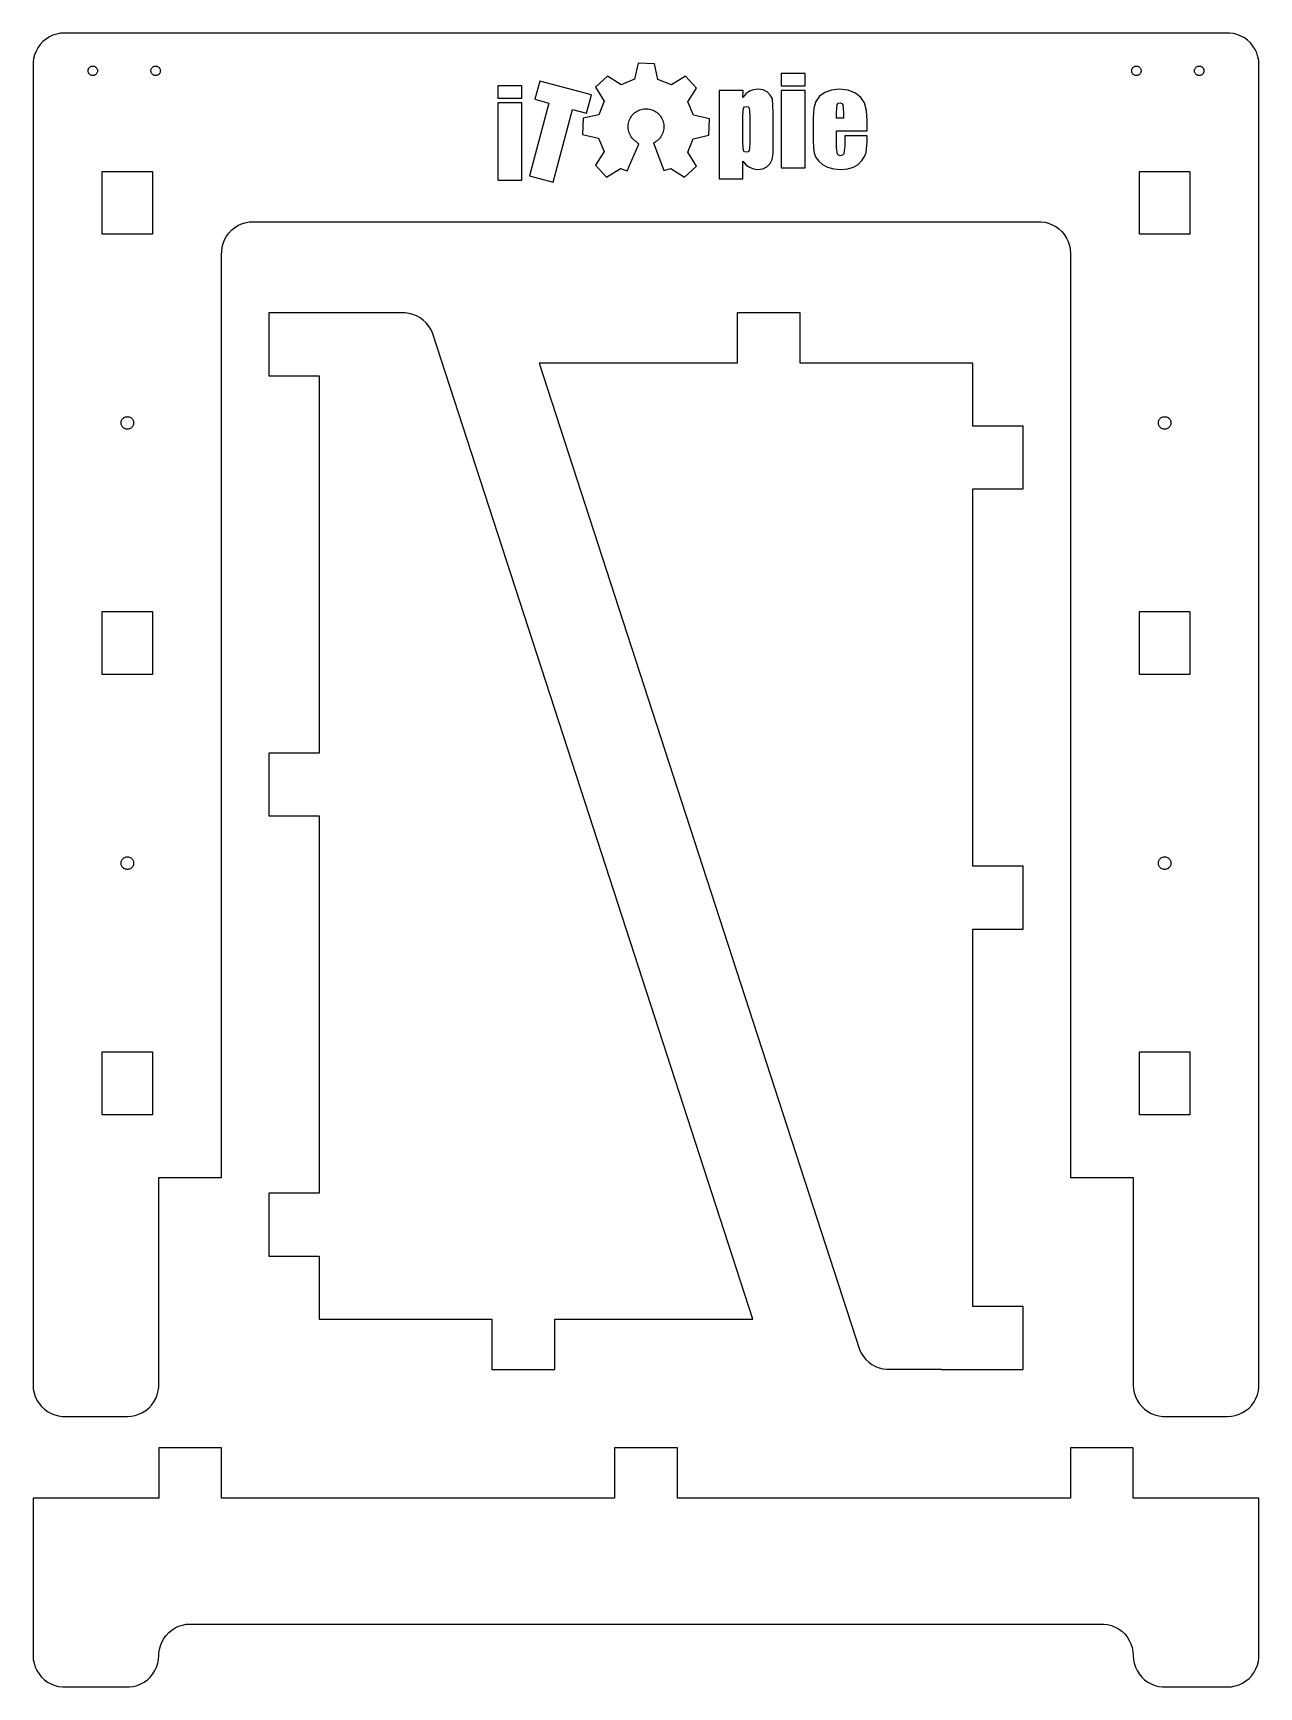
# Model space of a CAD drawing. Header units: millimetres. Extents: x -400 to 400, y 10 to 536.
# Drawn here: x -400 to -10, y 10 to 536 of the extents above; entities that cross this region are included whole.
import ezdxf

# ---------------------------------------------------------------- set-up
doc = ezdxf.new("R2010")
doc.units = ezdxf.units.MM
doc.layers.add('iTopie_plates-CNC-16mm_thickness_layer_1', color=1, linetype='Continuous')
doc.layers.add('iTopie_plates-CNC-16mm_thickness_layer_2', color=2, linetype='Continuous')

msp = doc.modelspace()

# ---------------------------------------------------------------- linework, layer by layer
at = {"layer": 'iTopie_plates-CNC-16mm_thickness_layer_1'}
for points in [[(-368.747, 96.0788), (-367.513, 96.3141), (-367.513, 96.3141), (-366.319, 96.7022), (-366.319, 96.7022), (-365.182, 97.2369), (-365.182, 97.2369), (-364.122, 97.9098), (-364.122, 97.9098), (-363.155, 98.7103), (-363.155, 98.7103), (-362.295, 99.6257), (-362.295, 99.6257), (-361.557, 100.642), (-361.557, 100.642), (-360.952, 101.742), (-360.952, 101.742), (-360.489, 102.91), (-360.489, 102.91), (-360.177, 104.126), (-360.177, 104.126), (-360.02, 105.372), (-360.02, 105.372), (-360.02, 106), (-360.02, 106), (-360, 106), (-360, 106), (-360, 172), (-360, 172), (-340, 172), (-340, 172), (-340, 466), (-340, 466), (-339.98, 466), (-339.98, 466), (-339.98, 466.628), (-339.98, 466.628), (-339.823, 467.874), (-339.823, 467.874), (-339.511, 469.09), (-339.511, 469.09), (-339.048, 470.258), (-339.048, 470.258), (-338.443, 471.358), (-338.443, 471.358), (-337.705, 472.374), (-337.705, 472.374), (-336.845, 473.29), (-336.845, 473.29), (-335.878, 474.09), (-335.878, 474.09), (-334.818, 474.763), (-334.818, 474.763), (-333.681, 475.298), (-333.681, 475.298), (-332.487, 475.686), (-332.487, 475.686), (-331.253, 475.921), (-331.253, 475.921), (-330, 476), (-330, 476), (-80, 476), (-80, 476), (-80, 475.98), (-80, 475.98), (-79.3721, 475.98), (-79.3721, 475.98), (-78.1262, 475.823), (-78.1262, 475.823), (-76.9098, 475.511), (-76.9098, 475.511), (-75.7422, 475.048), (-75.7422, 475.048), (-74.6417, 474.443), (-74.6417, 474.443), (-73.6257, 473.705), (-73.6257, 473.705), (-72.7103, 472.845), (-72.7103, 472.845), (-71.9098, 471.878), (-71.9098, 471.878), (-71.2369, 470.818), (-71.2369, 470.818), (-70.7022, 469.681), (-70.7022, 469.681), (-70.3142, 468.487), (-70.3142, 468.487), (-70.0788, 467.253), (-70.0788, 467.253), (-70, 466), (-70, 466), (-70, 172), (-70, 172), (-50, 172), (-50, 172), (-50, 106), (-50, 106), (-49.9212, 104.747), (-49.9212, 104.747), (-49.6858, 103.513), (-49.6858, 103.513), (-49.2978, 102.319), (-49.2978, 102.319), (-48.7631, 101.182), (-48.7631, 101.182), (-48.0902, 100.122), (-48.0902, 100.122), (-47.2897, 99.1545), (-47.2897, 99.1545), (-46.3743, 98.2949), (-46.3743, 98.2949), (-45.3583, 97.5567), (-45.3583, 97.5567), (-44.2578, 96.9517), (-44.2578, 96.9517), (-43.0902, 96.4894), (-43.0902, 96.4894), (-41.8738, 96.1771), (-41.8738, 96.1771), (-40.6279, 96.0197), (-40.6279, 96.0197), (-40, 96.0197), (-40, 96.0197), (-40, 96), (-40, 96), (-20, 96), (-20, 96), (-18.7467, 96.0788), (-18.7467, 96.0788), (-17.5131, 96.3141), (-17.5131, 96.3141), (-16.3187, 96.7022), (-16.3187, 96.7022), (-15.1824, 97.2369), (-15.1824, 97.2369), (-14.1221, 97.9098), (-14.1221, 97.9098), (-13.1545, 98.7103), (-13.1545, 98.7103), (-12.2949, 99.6257), (-12.2949, 99.6257), (-11.5567, 100.642), (-11.5567, 100.642), (-10.9517, 101.742), (-10.9517, 101.742), (-10.4894, 102.91), (-10.4894, 102.91), (-10.1771, 104.126), (-10.1771, 104.126), (-10.0197, 105.372), (-10.0197, 105.372), (-10.0197, 106), (-10.0197, 106), (-10, 106), (-10, 106), (-10, 526), (-10, 526), (-10.0788, 527.253), (-10.0788, 527.253), (-10.3142, 528.487), (-10.3142, 528.487), (-10.7022, 529.681), (-10.7022, 529.681), (-11.2369, 530.818), (-11.2369, 530.818), (-11.9098, 531.878), (-11.9098, 531.878), (-12.7103, 532.845), (-12.7103, 532.845), (-13.6257, 533.705), (-13.6257, 533.705), (-14.6417, 534.443), (-14.6417, 534.443), (-15.7422, 535.048), (-15.7422, 535.048), (-16.9098, 535.511), (-16.9098, 535.511), (-18.1262, 535.823), (-18.1262, 535.823), (-19.3721, 535.98), (-19.3721, 535.98), (-20, 535.98), (-20, 535.98), (-20, 536), (-20, 536), (-390, 536), (-390, 536), (-391.253, 535.921), (-391.253, 535.921), (-392.487, 535.686), (-392.487, 535.686), (-393.681, 535.298), (-393.681, 535.298), (-394.818, 534.763), (-394.818, 534.763), (-395.878, 534.09), (-395.878, 534.09), (-396.845, 533.29), (-396.845, 533.29), (-397.705, 532.374), (-397.705, 532.374), (-398.443, 531.358), (-398.443, 531.358), (-399.048, 530.258), (-399.048, 530.258), (-399.511, 529.09), (-399.511, 529.09), (-399.823, 527.874), (-399.823, 527.874), (-399.98, 526.628), (-399.98, 526.628), (-399.98, 526), (-399.98, 526), (-400, 526), (-400, 526), (-400, 106), (-400, 106), (-399.921, 104.747), (-399.921, 104.747), (-399.686, 103.513), (-399.686, 103.513), (-399.298, 102.319), (-399.298, 102.319), (-398.763, 101.182), (-398.763, 101.182), (-398.09, 100.122), (-398.09, 100.122), (-397.29, 99.1545), (-397.29, 99.1545), (-396.374, 98.2949), (-396.374, 98.2949), (-395.358, 97.5567), (-395.358, 97.5567), (-394.258, 96.9517), (-394.258, 96.9517), (-393.09, 96.4894), (-393.09, 96.4894), (-391.874, 96.1771), (-391.874, 96.1771), (-390.628, 96.0197), (-390.628, 96.0197), (-390, 96.0197), (-390, 96.0197), (-390, 96), (-390, 96), (-370, 96), (-370, 96), (-368.747, 96.0788)], [(-381.094, 522.503), (-381.281, 522.527), (-381.281, 522.527), (-381.464, 522.573), (-381.464, 522.573), (-381.639, 522.643), (-381.639, 522.643), (-381.804, 522.734), (-381.804, 522.734), (-381.956, 522.844), (-381.956, 522.844), (-382.093, 522.973), (-382.093, 522.973), (-382.214, 523.118), (-382.214, 523.118), (-382.314, 523.277), (-382.314, 523.277), (-382.395, 523.448), (-382.395, 523.448), (-382.453, 523.627), (-382.453, 523.627), (-382.488, 523.812), (-382.488, 523.812), (-382.5, 524), (-382.5, 524), (-382.488, 524.188), (-382.488, 524.188), (-382.453, 524.373), (-382.453, 524.373), (-382.395, 524.552), (-382.395, 524.552), (-382.314, 524.723), (-382.314, 524.723), (-382.214, 524.882), (-382.214, 524.882), (-382.093, 525.027), (-382.093, 525.027), (-381.956, 525.156), (-381.956, 525.156), (-381.804, 525.266), (-381.804, 525.266), (-381.639, 525.357), (-381.639, 525.357), (-381.464, 525.427), (-381.464, 525.427), (-381.281, 525.473), (-381.281, 525.473), (-381.094, 525.497), (-381.094, 525.497), (-380.906, 525.497), (-380.906, 525.497), (-380.719, 525.473), (-380.719, 525.473), (-380.536, 525.427), (-380.536, 525.427), (-380.361, 525.357), (-380.361, 525.357), (-380.196, 525.266), (-380.196, 525.266), (-380.044, 525.156), (-380.044, 525.156), (-379.907, 525.027), (-379.907, 525.027), (-379.786, 524.882), (-379.786, 524.882), (-379.686, 524.723), (-379.686, 524.723), (-379.605, 524.552), (-379.605, 524.552), (-379.547, 524.373), (-379.547, 524.373), (-379.512, 524.188), (-379.512, 524.188), (-379.5, 524), (-379.5, 524), (-379.512, 523.812), (-379.512, 523.812), (-379.547, 523.627), (-379.547, 523.627), (-379.605, 523.448), (-379.605, 523.448), (-379.686, 523.277), (-379.686, 523.277), (-379.786, 523.118), (-379.786, 523.118), (-379.907, 522.973), (-379.907, 522.973), (-380.044, 522.844), (-380.044, 522.844), (-380.196, 522.734), (-380.196, 522.734), (-380.361, 522.643), (-380.361, 522.643), (-380.536, 522.573), (-380.536, 522.573), (-380.719, 522.527), (-380.719, 522.527), (-380.906, 522.503), (-380.906, 522.503), (-381.094, 522.503)], [(-361.094, 522.503), (-361.281, 522.527), (-361.281, 522.527), (-361.464, 522.573), (-361.464, 522.573), (-361.639, 522.643), (-361.639, 522.643), (-361.804, 522.734), (-361.804, 522.734), (-361.956, 522.844), (-361.956, 522.844), (-362.093, 522.973), (-362.093, 522.973), (-362.214, 523.118), (-362.214, 523.118), (-362.314, 523.277), (-362.314, 523.277), (-362.395, 523.448), (-362.395, 523.448), (-362.453, 523.627), (-362.453, 523.627), (-362.488, 523.812), (-362.488, 523.812), (-362.5, 524), (-362.5, 524), (-362.488, 524.188), (-362.488, 524.188), (-362.453, 524.373), (-362.453, 524.373), (-362.395, 524.552), (-362.395, 524.552), (-362.314, 524.723), (-362.314, 524.723), (-362.214, 524.882), (-362.214, 524.882), (-362.093, 525.027), (-362.093, 525.027), (-361.956, 525.156), (-361.956, 525.156), (-361.804, 525.266), (-361.804, 525.266), (-361.639, 525.357), (-361.639, 525.357), (-361.464, 525.427), (-361.464, 525.427), (-361.281, 525.473), (-361.281, 525.473), (-361.094, 525.497), (-361.094, 525.497), (-360.906, 525.497), (-360.906, 525.497), (-360.719, 525.473), (-360.719, 525.473), (-360.536, 525.427), (-360.536, 525.427), (-360.361, 525.357), (-360.361, 525.357), (-360.196, 525.266), (-360.196, 525.266), (-360.044, 525.156), (-360.044, 525.156), (-359.907, 525.027), (-359.907, 525.027), (-359.786, 524.882), (-359.786, 524.882), (-359.686, 524.723), (-359.686, 524.723), (-359.605, 524.552), (-359.605, 524.552), (-359.547, 524.373), (-359.547, 524.373), (-359.512, 524.188), (-359.512, 524.188), (-359.5, 524), (-359.5, 524), (-359.512, 523.812), (-359.512, 523.812), (-359.547, 523.627), (-359.547, 523.627), (-359.605, 523.448), (-359.605, 523.448), (-359.686, 523.277), (-359.686, 523.277), (-359.786, 523.118), (-359.786, 523.118), (-359.907, 522.973), (-359.907, 522.973), (-360.044, 522.844), (-360.044, 522.844), (-360.196, 522.734), (-360.196, 522.734), (-360.361, 522.643), (-360.361, 522.643), (-360.536, 522.573), (-360.536, 522.573), (-360.719, 522.527), (-360.719, 522.527), (-360.906, 522.503), (-360.906, 522.503), (-361.094, 522.503)], [(-49.0942, 522.503), (-49.2811, 522.527), (-49.2811, 522.527), (-49.4635, 522.573), (-49.4635, 522.573), (-49.6387, 522.643), (-49.6387, 522.643), (-49.8037, 522.734), (-49.8037, 522.734), (-49.9561, 522.844), (-49.9561, 522.844), (-50.0934, 522.973), (-50.0934, 522.973), (-50.2135, 523.118), (-50.2135, 523.118), (-50.3145, 523.277), (-50.3145, 523.277), (-50.3947, 523.448), (-50.3947, 523.448), (-50.4529, 523.627), (-50.4529, 523.627), (-50.4882, 523.812), (-50.4882, 523.812), (-50.5, 524), (-50.5, 524), (-50.4882, 524.188), (-50.4882, 524.188), (-50.4529, 524.373), (-50.4529, 524.373), (-50.3947, 524.552), (-50.3947, 524.552), (-50.3145, 524.723), (-50.3145, 524.723), (-50.2135, 524.882), (-50.2135, 524.882), (-50.0934, 525.027), (-50.0934, 525.027), (-49.9561, 525.156), (-49.9561, 525.156), (-49.8037, 525.266), (-49.8037, 525.266), (-49.6387, 525.357), (-49.6387, 525.357), (-49.4635, 525.427), (-49.4635, 525.427), (-49.2811, 525.473), (-49.2811, 525.473), (-49.0942, 525.497), (-49.0942, 525.497), (-48.9058, 525.497), (-48.9058, 525.497), (-48.7189, 525.473), (-48.7189, 525.473), (-48.5365, 525.427), (-48.5365, 525.427), (-48.3613, 525.357), (-48.3613, 525.357), (-48.1963, 525.266), (-48.1963, 525.266), (-48.0439, 525.156), (-48.0439, 525.156), (-47.9066, 525.027), (-47.9066, 525.027), (-47.7865, 524.882), (-47.7865, 524.882), (-47.6855, 524.723), (-47.6855, 524.723), (-47.6053, 524.552), (-47.6053, 524.552), (-47.5471, 524.373), (-47.5471, 524.373), (-47.5118, 524.188), (-47.5118, 524.188), (-47.5, 524), (-47.5, 524), (-47.5118, 523.812), (-47.5118, 523.812), (-47.5471, 523.627), (-47.5471, 523.627), (-47.6053, 523.448), (-47.6053, 523.448), (-47.6855, 523.277), (-47.6855, 523.277), (-47.7865, 523.118), (-47.7865, 523.118), (-47.9066, 522.973), (-47.9066, 522.973), (-48.0439, 522.844), (-48.0439, 522.844), (-48.1963, 522.734), (-48.1963, 522.734), (-48.3613, 522.643), (-48.3613, 522.643), (-48.5365, 522.573), (-48.5365, 522.573), (-48.7189, 522.527), (-48.7189, 522.527), (-48.9058, 522.503), (-48.9058, 522.503), (-49.0942, 522.503)], [(-29.0942, 522.503), (-29.2811, 522.527), (-29.2811, 522.527), (-29.4635, 522.573), (-29.4635, 522.573), (-29.6387, 522.643), (-29.6387, 522.643), (-29.8037, 522.734), (-29.8037, 522.734), (-29.9561, 522.844), (-29.9561, 522.844), (-30.0935, 522.973), (-30.0935, 522.973), (-30.2135, 523.118), (-30.2135, 523.118), (-30.3145, 523.277), (-30.3145, 523.277), (-30.3947, 523.448), (-30.3947, 523.448), (-30.4529, 523.627), (-30.4529, 523.627), (-30.4882, 523.812), (-30.4882, 523.812), (-30.5, 524), (-30.5, 524), (-30.4882, 524.188), (-30.4882, 524.188), (-30.4529, 524.373), (-30.4529, 524.373), (-30.3947, 524.552), (-30.3947, 524.552), (-30.3145, 524.723), (-30.3145, 524.723), (-30.2135, 524.882), (-30.2135, 524.882), (-30.0935, 525.027), (-30.0935, 525.027), (-29.9561, 525.156), (-29.9561, 525.156), (-29.8037, 525.266), (-29.8037, 525.266), (-29.6387, 525.357), (-29.6387, 525.357), (-29.4635, 525.427), (-29.4635, 525.427), (-29.2811, 525.473), (-29.2811, 525.473), (-29.0942, 525.497), (-29.0942, 525.497), (-28.9058, 525.497), (-28.9058, 525.497), (-28.7189, 525.473), (-28.7189, 525.473), (-28.5365, 525.427), (-28.5365, 525.427), (-28.3613, 525.357), (-28.3613, 525.357), (-28.1963, 525.266), (-28.1963, 525.266), (-28.0439, 525.156), (-28.0439, 525.156), (-27.9066, 525.027), (-27.9066, 525.027), (-27.7865, 524.882), (-27.7865, 524.882), (-27.6855, 524.723), (-27.6855, 524.723), (-27.6053, 524.552), (-27.6053, 524.552), (-27.5471, 524.373), (-27.5471, 524.373), (-27.5118, 524.188), (-27.5118, 524.188), (-27.5, 524), (-27.5, 524), (-27.5118, 523.812), (-27.5118, 523.812), (-27.5471, 523.627), (-27.5471, 523.627), (-27.6053, 523.448), (-27.6053, 523.448), (-27.6855, 523.277), (-27.6855, 523.277), (-27.7865, 523.118), (-27.7865, 523.118), (-27.9066, 522.973), (-27.9066, 522.973), (-28.0439, 522.844), (-28.0439, 522.844), (-28.1963, 522.734), (-28.1963, 522.734), (-28.3613, 522.643), (-28.3613, 522.643), (-28.5365, 522.573), (-28.5365, 522.573), (-28.7189, 522.527), (-28.7189, 522.527), (-28.9058, 522.503), (-28.9058, 522.503), (-29.0942, 522.503)], [(-378, 472), (-378, 492), (-378, 492), (-362, 492), (-362, 492), (-362, 472), (-362, 472), (-378, 472)], [(-48, 472), (-48, 492), (-48, 492), (-32, 492), (-32, 492), (-32, 472), (-32, 472), (-48, 472)], [(-234, 127), (-171, 127), (-171, 127), (-222.987, 287), (-222.987, 287), (-223.008, 287), (-223.008, 287), (-272.942, 440.681), (-272.942, 440.681), (-273.477, 441.818), (-273.477, 441.818), (-274.15, 442.878), (-274.15, 442.878), (-274.95, 443.845), (-274.95, 443.845), (-275.865, 444.705), (-275.865, 444.705), (-276.881, 445.443), (-276.881, 445.443), (-277.982, 446.048), (-277.982, 446.048), (-279.15, 446.511), (-279.15, 446.511), (-280.366, 446.823), (-280.366, 446.823), (-281.612, 446.98), (-281.612, 446.98), (-299, 446.98), (-299, 446.98), (-299, 447), (-299, 447), (-325, 447), (-325, 447), (-325, 427), (-325, 427), (-309, 427), (-309, 427), (-309, 307), (-309, 307), (-325, 307), (-325, 307), (-325, 287), (-325, 287), (-309, 287), (-309, 287), (-309, 167), (-309, 167), (-325, 167), (-325, 167), (-325, 147), (-325, 147), (-309, 147), (-309, 147), (-309, 127), (-309, 127), (-254, 127), (-254, 127), (-254, 111), (-254, 111), (-234, 111), (-234, 111), (-234, 127)], [(-85, 131), (-101, 131), (-101, 131), (-101, 251), (-101, 251), (-85, 251), (-85, 251), (-85, 271), (-85, 271), (-101, 271), (-101, 271), (-101, 391), (-101, 391), (-85, 391), (-85, 391), (-85, 411), (-85, 411), (-101, 411), (-101, 411), (-101, 431), (-101, 431), (-156, 431), (-156, 431), (-156, 447), (-156, 447), (-176, 447), (-176, 447), (-176, 431), (-176, 431), (-239, 431), (-239, 431), (-187.013, 271), (-187.013, 271), (-186.992, 271), (-186.992, 271), (-137.058, 117.319), (-137.058, 117.319), (-136.523, 116.182), (-136.523, 116.182), (-135.85, 115.122), (-135.85, 115.122), (-135.05, 114.155), (-135.05, 114.155), (-134.135, 113.295), (-134.135, 113.295), (-133.119, 112.557), (-133.119, 112.557), (-132.018, 111.952), (-132.018, 111.952), (-130.85, 111.489), (-130.85, 111.489), (-129.634, 111.177), (-129.634, 111.177), (-128.388, 111.02), (-128.388, 111.02), (-111, 111.02), (-111, 111.02), (-111, 111), (-111, 111), (-85, 111), (-85, 111), (-85, 131)], [(-370.126, 410.004), (-370.375, 410.035), (-370.375, 410.035), (-370.618, 410.098), (-370.618, 410.098), (-370.852, 410.19), (-370.852, 410.19), (-371.072, 410.311), (-371.072, 410.311), (-371.275, 410.459), (-371.275, 410.459), (-371.458, 410.631), (-371.458, 410.631), (-371.618, 410.824), (-371.618, 410.824), (-371.753, 411.036), (-371.753, 411.036), (-371.86, 411.264), (-371.86, 411.264), (-371.937, 411.503), (-371.937, 411.503), (-371.984, 411.749), (-371.984, 411.749), (-372, 412), (-372, 412), (-371.984, 412.251), (-371.984, 412.251), (-371.937, 412.497), (-371.937, 412.497), (-371.86, 412.736), (-371.86, 412.736), (-371.753, 412.964), (-371.753, 412.964), (-371.618, 413.176), (-371.618, 413.176), (-371.458, 413.369), (-371.458, 413.369), (-371.275, 413.541), (-371.275, 413.541), (-371.072, 413.689), (-371.072, 413.689), (-370.852, 413.81), (-370.852, 413.81), (-370.618, 413.902), (-370.618, 413.902), (-370.375, 413.965), (-370.375, 413.965), (-370.126, 413.996), (-370.126, 413.996), (-369.874, 413.996), (-369.874, 413.996), (-369.625, 413.965), (-369.625, 413.965), (-369.382, 413.902), (-369.382, 413.902), (-369.148, 413.81), (-369.148, 413.81), (-368.928, 413.689), (-368.928, 413.689), (-368.725, 413.541), (-368.725, 413.541), (-368.542, 413.369), (-368.542, 413.369), (-368.382, 413.176), (-368.382, 413.176), (-368.247, 412.964), (-368.247, 412.964), (-368.14, 412.736), (-368.14, 412.736), (-368.063, 412.497), (-368.063, 412.497), (-368.016, 412.251), (-368.016, 412.251), (-368, 412), (-368, 412), (-368.016, 411.749), (-368.016, 411.749), (-368.063, 411.503), (-368.063, 411.503), (-368.14, 411.264), (-368.14, 411.264), (-368.247, 411.036), (-368.247, 411.036), (-368.382, 410.824), (-368.382, 410.824), (-368.542, 410.631), (-368.542, 410.631), (-368.725, 410.459), (-368.725, 410.459), (-368.928, 410.311), (-368.928, 410.311), (-369.148, 410.19), (-369.148, 410.19), (-369.382, 410.098), (-369.382, 410.098), (-369.625, 410.035), (-369.625, 410.035), (-369.874, 410.004), (-369.874, 410.004), (-370.126, 410.004)], [(-40.1256, 410.004), (-40.3748, 410.035), (-40.3748, 410.035), (-40.618, 410.098), (-40.618, 410.098), (-40.8515, 410.19), (-40.8515, 410.19), (-41.0716, 410.311), (-41.0716, 410.311), (-41.2748, 410.459), (-41.2748, 410.459), (-41.4579, 410.631), (-41.4579, 410.631), (-41.618, 410.824), (-41.618, 410.824), (-41.7526, 411.036), (-41.7526, 411.036), (-41.8595, 411.264), (-41.8595, 411.264), (-41.9372, 411.503), (-41.9372, 411.503), (-41.9842, 411.749), (-41.9842, 411.749), (-42, 412), (-42, 412), (-41.9842, 412.251), (-41.9842, 412.251), (-41.9372, 412.497), (-41.9372, 412.497), (-41.8595, 412.736), (-41.8595, 412.736), (-41.7526, 412.964), (-41.7526, 412.964), (-41.618, 413.176), (-41.618, 413.176), (-41.4579, 413.369), (-41.4579, 413.369), (-41.2748, 413.541), (-41.2748, 413.541), (-41.0716, 413.689), (-41.0716, 413.689), (-40.8515, 413.81), (-40.8515, 413.81), (-40.618, 413.902), (-40.618, 413.902), (-40.3748, 413.965), (-40.3748, 413.965), (-40.1256, 413.996), (-40.1256, 413.996), (-39.8744, 413.996), (-39.8744, 413.996), (-39.6252, 413.965), (-39.6252, 413.965), (-39.382, 413.902), (-39.382, 413.902), (-39.1485, 413.81), (-39.1485, 413.81), (-38.9284, 413.689), (-38.9284, 413.689), (-38.7252, 413.541), (-38.7252, 413.541), (-38.5421, 413.369), (-38.5421, 413.369), (-38.382, 413.176), (-38.382, 413.176), (-38.2474, 412.964), (-38.2474, 412.964), (-38.1405, 412.736), (-38.1405, 412.736), (-38.0628, 412.497), (-38.0628, 412.497), (-38.0158, 412.251), (-38.0158, 412.251), (-38, 412), (-38, 412), (-38.0158, 411.749), (-38.0158, 411.749), (-38.0628, 411.503), (-38.0628, 411.503), (-38.1405, 411.264), (-38.1405, 411.264), (-38.2474, 411.036), (-38.2474, 411.036), (-38.382, 410.824), (-38.382, 410.824), (-38.5421, 410.631), (-38.5421, 410.631), (-38.7252, 410.459), (-38.7252, 410.459), (-38.9284, 410.311), (-38.9284, 410.311), (-39.1485, 410.19), (-39.1485, 410.19), (-39.382, 410.098), (-39.382, 410.098), (-39.6252, 410.035), (-39.6252, 410.035), (-39.8744, 410.004), (-39.8744, 410.004), (-40.1256, 410.004)], [(-378, 332), (-378, 352), (-378, 352), (-362, 352), (-362, 352), (-362, 332), (-362, 332), (-378, 332)], [(-48, 332), (-48, 352), (-48, 352), (-32, 352), (-32, 352), (-32, 332), (-32, 332), (-48, 332)], [(-370.126, 270.004), (-370.375, 270.035), (-370.375, 270.035), (-370.618, 270.098), (-370.618, 270.098), (-370.852, 270.19), (-370.852, 270.19), (-371.072, 270.311), (-371.072, 270.311), (-371.275, 270.459), (-371.275, 270.459), (-371.458, 270.631), (-371.458, 270.631), (-371.618, 270.824), (-371.618, 270.824), (-371.753, 271.036), (-371.753, 271.036), (-371.86, 271.264), (-371.86, 271.264), (-371.937, 271.503), (-371.937, 271.503), (-371.984, 271.749), (-371.984, 271.749), (-372, 272), (-372, 272), (-371.984, 272.251), (-371.984, 272.251), (-371.937, 272.497), (-371.937, 272.497), (-371.86, 272.736), (-371.86, 272.736), (-371.753, 272.964), (-371.753, 272.964), (-371.618, 273.176), (-371.618, 273.176), (-371.458, 273.369), (-371.458, 273.369), (-371.275, 273.541), (-371.275, 273.541), (-371.072, 273.689), (-371.072, 273.689), (-370.852, 273.81), (-370.852, 273.81), (-370.618, 273.902), (-370.618, 273.902), (-370.375, 273.965), (-370.375, 273.965), (-370.126, 273.996), (-370.126, 273.996), (-369.874, 273.996), (-369.874, 273.996), (-369.625, 273.965), (-369.625, 273.965), (-369.382, 273.902), (-369.382, 273.902), (-369.148, 273.81), (-369.148, 273.81), (-368.928, 273.689), (-368.928, 273.689), (-368.725, 273.541), (-368.725, 273.541), (-368.542, 273.369), (-368.542, 273.369), (-368.382, 273.176), (-368.382, 273.176), (-368.247, 272.964), (-368.247, 272.964), (-368.14, 272.736), (-368.14, 272.736), (-368.063, 272.497), (-368.063, 272.497), (-368.016, 272.251), (-368.016, 272.251), (-368, 272), (-368, 272), (-368.016, 271.749), (-368.016, 271.749), (-368.063, 271.503), (-368.063, 271.503), (-368.14, 271.264), (-368.14, 271.264), (-368.247, 271.036), (-368.247, 271.036), (-368.382, 270.824), (-368.382, 270.824), (-368.542, 270.631), (-368.542, 270.631), (-368.725, 270.459), (-368.725, 270.459), (-368.928, 270.311), (-368.928, 270.311), (-369.148, 270.19), (-369.148, 270.19), (-369.382, 270.098), (-369.382, 270.098), (-369.625, 270.035), (-369.625, 270.035), (-369.874, 270.004), (-369.874, 270.004), (-370.126, 270.004)], [(-40.1256, 270.004), (-40.3748, 270.035), (-40.3748, 270.035), (-40.618, 270.098), (-40.618, 270.098), (-40.8515, 270.19), (-40.8515, 270.19), (-41.0716, 270.311), (-41.0716, 270.311), (-41.2748, 270.459), (-41.2748, 270.459), (-41.4579, 270.631), (-41.4579, 270.631), (-41.618, 270.824), (-41.618, 270.824), (-41.7526, 271.036), (-41.7526, 271.036), (-41.8595, 271.264), (-41.8595, 271.264), (-41.9372, 271.503), (-41.9372, 271.503), (-41.9842, 271.749), (-41.9842, 271.749), (-42, 272), (-42, 272), (-41.9842, 272.251), (-41.9842, 272.251), (-41.9372, 272.497), (-41.9372, 272.497), (-41.8595, 272.736), (-41.8595, 272.736), (-41.7526, 272.964), (-41.7526, 272.964), (-41.618, 273.176), (-41.618, 273.176), (-41.4579, 273.369), (-41.4579, 273.369), (-41.2748, 273.541), (-41.2748, 273.541), (-41.0716, 273.689), (-41.0716, 273.689), (-40.8515, 273.81), (-40.8515, 273.81), (-40.618, 273.902), (-40.618, 273.902), (-40.3748, 273.965), (-40.3748, 273.965), (-40.1256, 273.996), (-40.1256, 273.996), (-39.8744, 273.996), (-39.8744, 273.996), (-39.6252, 273.965), (-39.6252, 273.965), (-39.382, 273.902), (-39.382, 273.902), (-39.1485, 273.81), (-39.1485, 273.81), (-38.9284, 273.689), (-38.9284, 273.689), (-38.7252, 273.541), (-38.7252, 273.541), (-38.5421, 273.369), (-38.5421, 273.369), (-38.382, 273.176), (-38.382, 273.176), (-38.2474, 272.964), (-38.2474, 272.964), (-38.1405, 272.736), (-38.1405, 272.736), (-38.0628, 272.497), (-38.0628, 272.497), (-38.0158, 272.251), (-38.0158, 272.251), (-38, 272), (-38, 272), (-38.0158, 271.749), (-38.0158, 271.749), (-38.0628, 271.503), (-38.0628, 271.503), (-38.1405, 271.264), (-38.1405, 271.264), (-38.2474, 271.036), (-38.2474, 271.036), (-38.382, 270.824), (-38.382, 270.824), (-38.5421, 270.631), (-38.5421, 270.631), (-38.7252, 270.459), (-38.7252, 270.459), (-38.9284, 270.311), (-38.9284, 270.311), (-39.1485, 270.19), (-39.1485, 270.19), (-39.382, 270.098), (-39.382, 270.098), (-39.6252, 270.035), (-39.6252, 270.035), (-39.8744, 270.004), (-39.8744, 270.004), (-40.1256, 270.004)], [(-378, 192), (-378, 212), (-378, 212), (-362, 212), (-362, 212), (-362, 192), (-362, 192), (-378, 192)], [(-48, 192), (-48, 212), (-48, 212), (-32, 212), (-32, 212), (-32, 192), (-32, 192), (-48, 192)], [(-370, 10.0197), (-369.372, 10.0197), (-369.372, 10.0197), (-368.126, 10.1771), (-368.126, 10.1771), (-366.91, 10.4894), (-366.91, 10.4894), (-365.742, 10.9517), (-365.742, 10.9517), (-364.642, 11.5567), (-364.642, 11.5567), (-363.626, 12.2949), (-363.626, 12.2949), (-362.71, 13.1545), (-362.71, 13.1545), (-361.91, 14.1221), (-361.91, 14.1221), (-361.237, 15.1824), (-361.237, 15.1824), (-360.702, 16.3187), (-360.702, 16.3187), (-360.314, 17.5131), (-360.314, 17.5131), (-360.079, 18.7467), (-360.079, 18.7467), (-360, 20), (-360, 20), (-359.98, 20), (-359.98, 20), (-359.98, 20.6279), (-359.98, 20.6279), (-359.823, 21.8738), (-359.823, 21.8738), (-359.511, 23.0902), (-359.511, 23.0902), (-359.048, 24.2578), (-359.048, 24.2578), (-358.443, 25.3583), (-358.443, 25.3583), (-357.705, 26.3743), (-357.705, 26.3743), (-356.845, 27.2897), (-356.845, 27.2897), (-355.878, 28.0902), (-355.878, 28.0902), (-354.818, 28.7631), (-354.818, 28.7631), (-353.681, 29.2978), (-353.681, 29.2978), (-352.487, 29.6858), (-352.487, 29.6858), (-351.253, 29.9212), (-351.253, 29.9212), (-350, 30), (-350, 30), (-60, 30), (-60, 30), (-60, 29.9803), (-60, 29.9803), (-59.3721, 29.9803), (-59.3721, 29.9803), (-58.1262, 29.8229), (-58.1262, 29.8229), (-56.9098, 29.5106), (-56.9098, 29.5106), (-55.7422, 29.0483), (-55.7422, 29.0483), (-54.6417, 28.4433), (-54.6417, 28.4433), (-53.6257, 27.7051), (-53.6257, 27.7051), (-52.7103, 26.8455), (-52.7103, 26.8455), (-51.9098, 25.8779), (-51.9098, 25.8779), (-51.2369, 24.8176), (-51.2369, 24.8176), (-50.7022, 23.6813), (-50.7022, 23.6813), (-50.3142, 22.4869), (-50.3142, 22.4869), (-50.0788, 21.2533), (-50.0788, 21.2533), (-49.9212, 18.7467), (-49.9212, 18.7467), (-49.6858, 17.5131), (-49.6858, 17.5131), (-49.2978, 16.3187), (-49.2978, 16.3187), (-48.7631, 15.1824), (-48.7631, 15.1824), (-48.0902, 14.1221), (-48.0902, 14.1221), (-47.2897, 13.1545), (-47.2897, 13.1545), (-46.3743, 12.2949), (-46.3743, 12.2949), (-45.3583, 11.5567), (-45.3583, 11.5567), (-44.2578, 10.9517), (-44.2578, 10.9517), (-43.0902, 10.4894), (-43.0902, 10.4894), (-41.8738, 10.1771), (-41.8738, 10.1771), (-40.6279, 10.0197), (-40.6279, 10.0197), (-40, 10.0197), (-40, 10.0197), (-40, 10), (-40, 10), (-20, 10), (-20, 10), (-18.7467, 10.0788), (-18.7467, 10.0788), (-17.5131, 10.3141), (-17.5131, 10.3141), (-16.3187, 10.7022), (-16.3187, 10.7022), (-15.1824, 11.2369), (-15.1824, 11.2369), (-14.1221, 11.9098), (-14.1221, 11.9098), (-13.1545, 12.7103), (-13.1545, 12.7103), (-12.2949, 13.6257), (-12.2949, 13.6257), (-11.5567, 14.6417), (-11.5567, 14.6417), (-10.9517, 15.7422), (-10.9517, 15.7422), (-10.4894, 16.9098), (-10.4894, 16.9098), (-10.1771, 18.1262), (-10.1771, 18.1262), (-10.0197, 19.3721), (-10.0197, 19.3721), (-10.0197, 20), (-10.0197, 20), (-10, 20), (-10, 20), (-10, 70), (-10, 70), (-50, 70), (-50, 70), (-50, 86), (-50, 86), (-70, 86), (-70, 86), (-70, 70), (-70, 70), (-195, 70), (-195, 70), (-195, 86), (-195, 86), (-215, 86), (-215, 86), (-215, 70), (-215, 70), (-340, 70), (-340, 70), (-340, 86), (-340, 86), (-360, 86), (-360, 86), (-360, 70), (-360, 70), (-400, 70), (-400, 70), (-400, 20), (-400, 20), (-399.921, 18.7467), (-399.921, 18.7467), (-399.686, 17.5131), (-399.686, 17.5131), (-399.298, 16.3187), (-399.298, 16.3187), (-398.763, 15.1824), (-398.763, 15.1824), (-398.09, 14.1221), (-398.09, 14.1221), (-397.29, 13.1545), (-397.29, 13.1545), (-396.374, 12.2949), (-396.374, 12.2949), (-395.358, 11.5567), (-395.358, 11.5567), (-394.258, 10.9517), (-394.258, 10.9517), (-393.09, 10.4894), (-393.09, 10.4894), (-391.874, 10.1771), (-391.874, 10.1771), (-390.628, 10.0197), (-390.628, 10.0197), (-390, 10.0197), (-390, 10.0197), (-390, 10), (-390, 10), (-370, 10), (-370, 10), (-370, 10.0197)]]:
    msp.add_lwpolyline(points, dxfattribs=at)
at = {"layer": 'iTopie_plates-CNC-16mm_thickness_layer_2'}
for points in [[(-188.965, 493.684), (-191.699, 498.103), (-191.699, 498.103), (-190.042, 502.408), (-190.042, 502.408), (-185.004, 503.5), (-185.004, 503.5), (-184.792, 508.696), (-184.792, 508.696), (-189.851, 509.888), (-189.851, 509.888), (-191.724, 514.104), (-191.724, 514.104), (-188.933, 518.438), (-188.933, 518.438), (-192.458, 522.262), (-192.458, 522.262), (-196.877, 519.527), (-196.877, 519.527), (-201.183, 521.184), (-201.183, 521.184), (-202.273, 526.223), (-202.273, 526.223), (-207.47, 526.434), (-207.47, 526.434), (-208.661, 521.376), (-208.661, 521.376), (-212.877, 519.502), (-212.877, 519.502), (-217.212, 522.293), (-217.212, 522.293), (-221.035, 518.769), (-221.035, 518.769), (-218.301, 514.35), (-218.301, 514.35), (-219.958, 510.044), (-219.958, 510.044), (-224.996, 508.952), (-224.996, 508.952), (-225.208, 503.756), (-225.208, 503.756), (-220.149, 502.565), (-220.149, 502.565), (-218.276, 498.349), (-218.276, 498.349), (-221.067, 494.015), (-221.067, 494.015), (-217.542, 490.19), (-217.542, 490.19), (-213.123, 492.925), (-213.123, 492.925), (-211.019, 492.18), (-211.019, 492.18), (-207.255, 500.705), (-207.255, 500.705), (-207.786, 501.243), (-207.786, 501.243), (-208.169, 501.478), (-208.169, 501.478), (-208.532, 501.741), (-208.532, 501.741), (-208.873, 502.032), (-208.873, 502.032), (-209.19, 502.349), (-209.19, 502.349), (-209.481, 502.689), (-209.481, 502.689), (-209.745, 503.052), (-209.745, 503.052), (-209.979, 503.435), (-209.979, 503.435), (-210.184, 503.834), (-210.184, 503.834), (-210.355, 504.248), (-210.355, 504.248), (-210.494, 504.674), (-210.494, 504.674), (-210.599, 505.11), (-210.599, 505.11), (-210.669, 505.553), (-210.669, 505.553), (-210.704, 506), (-210.704, 506), (-210.704, 506.448), (-210.704, 506.448), (-210.67, 506.896), (-210.67, 506.896), (-210.6, 507.338), (-210.6, 507.338), (-210.495, 507.774), (-210.495, 507.774), (-210.356, 508.2), (-210.356, 508.2), (-210.185, 508.615), (-210.185, 508.615), (-209.981, 509.015), (-209.981, 509.015), (-209.747, 509.396), (-209.747, 509.396), (-209.484, 509.76), (-209.484, 509.76), (-209.192, 510.101), (-209.192, 510.101), (-208.876, 510.418), (-208.876, 510.418), (-208.535, 510.709), (-208.535, 510.709), (-208.172, 510.973), (-208.172, 510.973), (-207.79, 511.207), (-207.79, 511.207), (-207.391, 511.41), (-207.391, 511.41), (-206.977, 511.582), (-206.977, 511.582), (-206.55, 511.721), (-206.55, 511.721), (-206.114, 511.825), (-206.114, 511.825), (-205.671, 511.896), (-205.671, 511.896), (-205.225, 511.931), (-205.225, 511.931), (-204.775, 511.931), (-204.775, 511.931), (-204.329, 511.896), (-204.329, 511.896), (-203.886, 511.825), (-203.886, 511.825), (-203.45, 511.721), (-203.45, 511.721), (-203.023, 511.582), (-203.023, 511.582), (-202.609, 511.41), (-202.609, 511.41), (-202.21, 511.207), (-202.21, 511.207), (-201.828, 510.973), (-201.828, 510.973), (-201.465, 510.709), (-201.465, 510.709), (-201.124, 510.418), (-201.124, 510.418), (-200.808, 510.101), (-200.808, 510.101), (-200.516, 509.76), (-200.516, 509.76), (-200.253, 509.396), (-200.253, 509.396), (-200.019, 509.015), (-200.019, 509.015), (-199.815, 508.615), (-199.815, 508.615), (-199.644, 508.2), (-199.644, 508.2), (-199.505, 507.774), (-199.505, 507.774), (-199.4, 507.338), (-199.4, 507.338), (-199.33, 506.896), (-199.33, 506.896), (-199.296, 506.448), (-199.296, 506.448), (-199.296, 506), (-199.296, 506), (-199.331, 505.553), (-199.331, 505.553), (-199.401, 505.11), (-199.401, 505.11), (-199.506, 504.674), (-199.506, 504.674), (-199.645, 504.248), (-199.645, 504.248), (-199.816, 503.834), (-199.816, 503.834), (-200.021, 503.435), (-200.021, 503.435), (-200.255, 503.052), (-200.255, 503.052), (-200.519, 502.689), (-200.519, 502.689), (-200.81, 502.349), (-200.81, 502.349), (-201.127, 502.032), (-201.127, 502.032), (-201.468, 501.741), (-201.468, 501.741), (-201.831, 501.478), (-201.831, 501.478), (-202.214, 501.243), (-202.214, 501.243), (-202.613, 501.04), (-202.613, 501.04), (-199.323, 492.322), (-199.323, 492.322), (-197.123, 492.95), (-197.123, 492.95), (-192.788, 490.159), (-192.788, 490.159), (-188.965, 493.684)], [(-154.318, 523.097), (-162.026, 523.097), (-162.026, 523.097), (-162.026, 519.187), (-162.026, 519.187), (-154.318, 519.187), (-154.318, 519.187), (-154.318, 523.097)], [(-244.471, 519.196), (-252.18, 519.196), (-252.18, 519.196), (-252.18, 515.287), (-252.18, 515.287), (-244.471, 515.287), (-244.471, 515.287), (-244.471, 519.196)], [(-228.353, 511.726), (-223.878, 510.526), (-223.878, 510.526), (-222.324, 516.325), (-222.324, 516.325), (-238.791, 520.737), (-238.791, 520.737), (-240.345, 514.938), (-240.345, 514.938), (-235.888, 513.744), (-235.888, 513.744), (-242.099, 490.565), (-242.099, 490.565), (-234.563, 488.547), (-234.563, 488.547), (-228.353, 511.726)], [(-174.237, 495.232), (-173.205, 494.109), (-173.205, 494.109), (-172.069, 493.302), (-172.069, 493.302), (-170.833, 492.814), (-170.833, 492.814), (-169.494, 492.652), (-169.494, 492.652), (-167.88, 492.863), (-167.88, 492.863), (-166.52, 493.495), (-166.52, 493.495), (-165.496, 494.481), (-165.496, 494.481), (-164.89, 495.756), (-164.89, 495.756), (-164.591, 497.657), (-164.591, 497.657), (-164.491, 500.527), (-164.491, 500.527), (-164.491, 510.886), (-164.491, 510.886), (-164.806, 515.036), (-164.806, 515.036), (-165.359, 516.188), (-165.359, 516.188), (-166.391, 517.195), (-166.391, 517.195), (-167.777, 517.896), (-167.777, 517.896), (-169.401, 518.131), (-169.401, 518.131), (-170.772, 517.969), (-170.772, 517.969), (-172.032, 517.481), (-172.032, 517.481), (-173.187, 516.664), (-173.187, 516.664), (-174.237, 515.514), (-174.237, 515.514), (-174.108, 517.686), (-174.108, 517.686), (-181.724, 517.686), (-181.724, 517.686), (-181.724, 489.595), (-181.724, 489.595), (-174.237, 489.595), (-174.237, 489.595), (-174.237, 495.232)], [(-154.318, 517.686), (-162.026, 517.686), (-162.026, 517.686), (-162.026, 493.097), (-162.026, 493.097), (-154.318, 493.097), (-154.318, 493.097), (-154.318, 517.686)], [(-140.812, 492.826), (-138.984, 493.347), (-138.984, 493.347), (-137.504, 494.216), (-137.504, 494.216), (-136.307, 495.432), (-136.307, 495.432), (-135.443, 496.779), (-135.443, 496.779), (-134.964, 498.044), (-134.964, 498.044), (-134.676, 501.547), (-134.676, 501.547), (-134.676, 503.362), (-134.676, 503.362), (-141.773, 503.362), (-141.773, 503.362), (-141.773, 500.119), (-141.773, 500.119), (-142.061, 497.646), (-142.061, 497.646), (-142.489, 497.166), (-142.489, 497.166), (-143.2, 497.007), (-143.2, 497.007), (-143.774, 497.127), (-143.774, 497.127), (-144.127, 497.488), (-144.127, 497.488), (-144.367, 499.638), (-144.367, 499.638), (-144.367, 504.956), (-144.367, 504.956), (-134.676, 504.956), (-134.676, 504.956), (-134.676, 508.217), (-134.676, 508.217), (-134.883, 511.393), (-134.883, 511.393), (-135.501, 513.767), (-135.501, 513.767), (-136.631, 515.546), (-136.631, 515.546), (-138.373, 516.936), (-138.373, 516.936), (-140.696, 517.832), (-140.696, 517.832), (-143.57, 518.131), (-143.57, 518.131), (-145.998, 517.883), (-145.998, 517.883), (-148.129, 517.14), (-148.129, 517.14), (-149.834, 515.931), (-149.834, 515.931), (-150.982, 514.286), (-150.982, 514.286), (-151.636, 512.083), (-151.636, 512.083), (-151.854, 509.199), (-151.854, 509.199), (-151.854, 502.028), (-151.854, 502.028), (-151.756, 499.612), (-151.756, 499.612), (-151.464, 497.85), (-151.464, 497.85), (-150.92, 496.474), (-150.92, 496.474), (-150.065, 495.219), (-150.065, 495.219), (-148.854, 494.15), (-148.854, 494.15), (-147.239, 493.338), (-147.239, 493.338), (-145.284, 492.823), (-145.284, 492.823), (-143.052, 492.652), (-143.052, 492.652), (-140.812, 492.826)], [(-244.471, 513.786), (-252.18, 513.786), (-252.18, 513.786), (-252.18, 489.196), (-252.18, 489.196), (-244.471, 489.196), (-244.471, 489.196), (-244.471, 513.786)], [(-173.663, 498.245), (-174.016, 498.662), (-174.016, 498.662), (-174.207, 501.052), (-174.207, 501.052), (-174.207, 509.811), (-174.207, 509.811), (-174.024, 512.12), (-174.024, 512.12), (-173.68, 512.537), (-173.68, 512.537), (-173.07, 512.676), (-173.07, 512.676), (-172.459, 512.556), (-172.459, 512.556), (-172.144, 512.194), (-172.144, 512.194), (-172, 509.818), (-172, 509.818), (-172.001, 500.745), (-172.001, 500.745), (-172.153, 498.616), (-172.153, 498.616), (-172.466, 498.234), (-172.466, 498.234), (-173.052, 498.106), (-173.052, 498.106), (-173.663, 498.245)], [(-144.367, 508.958), (-144.367, 510.756), (-144.367, 510.756), (-144.182, 513.304), (-144.182, 513.304), (-143.849, 513.658), (-143.849, 513.658), (-143.219, 513.776), (-143.219, 513.776), (-142.695, 513.638), (-142.695, 513.638), (-142.385, 513.221), (-142.385, 513.221), (-142.181, 510.756), (-142.181, 510.756), (-142.181, 508.958), (-142.181, 508.958), (-144.367, 508.958)]]:
    msp.add_lwpolyline(points, dxfattribs=at)

doc.saveas('drawing.dxf')
